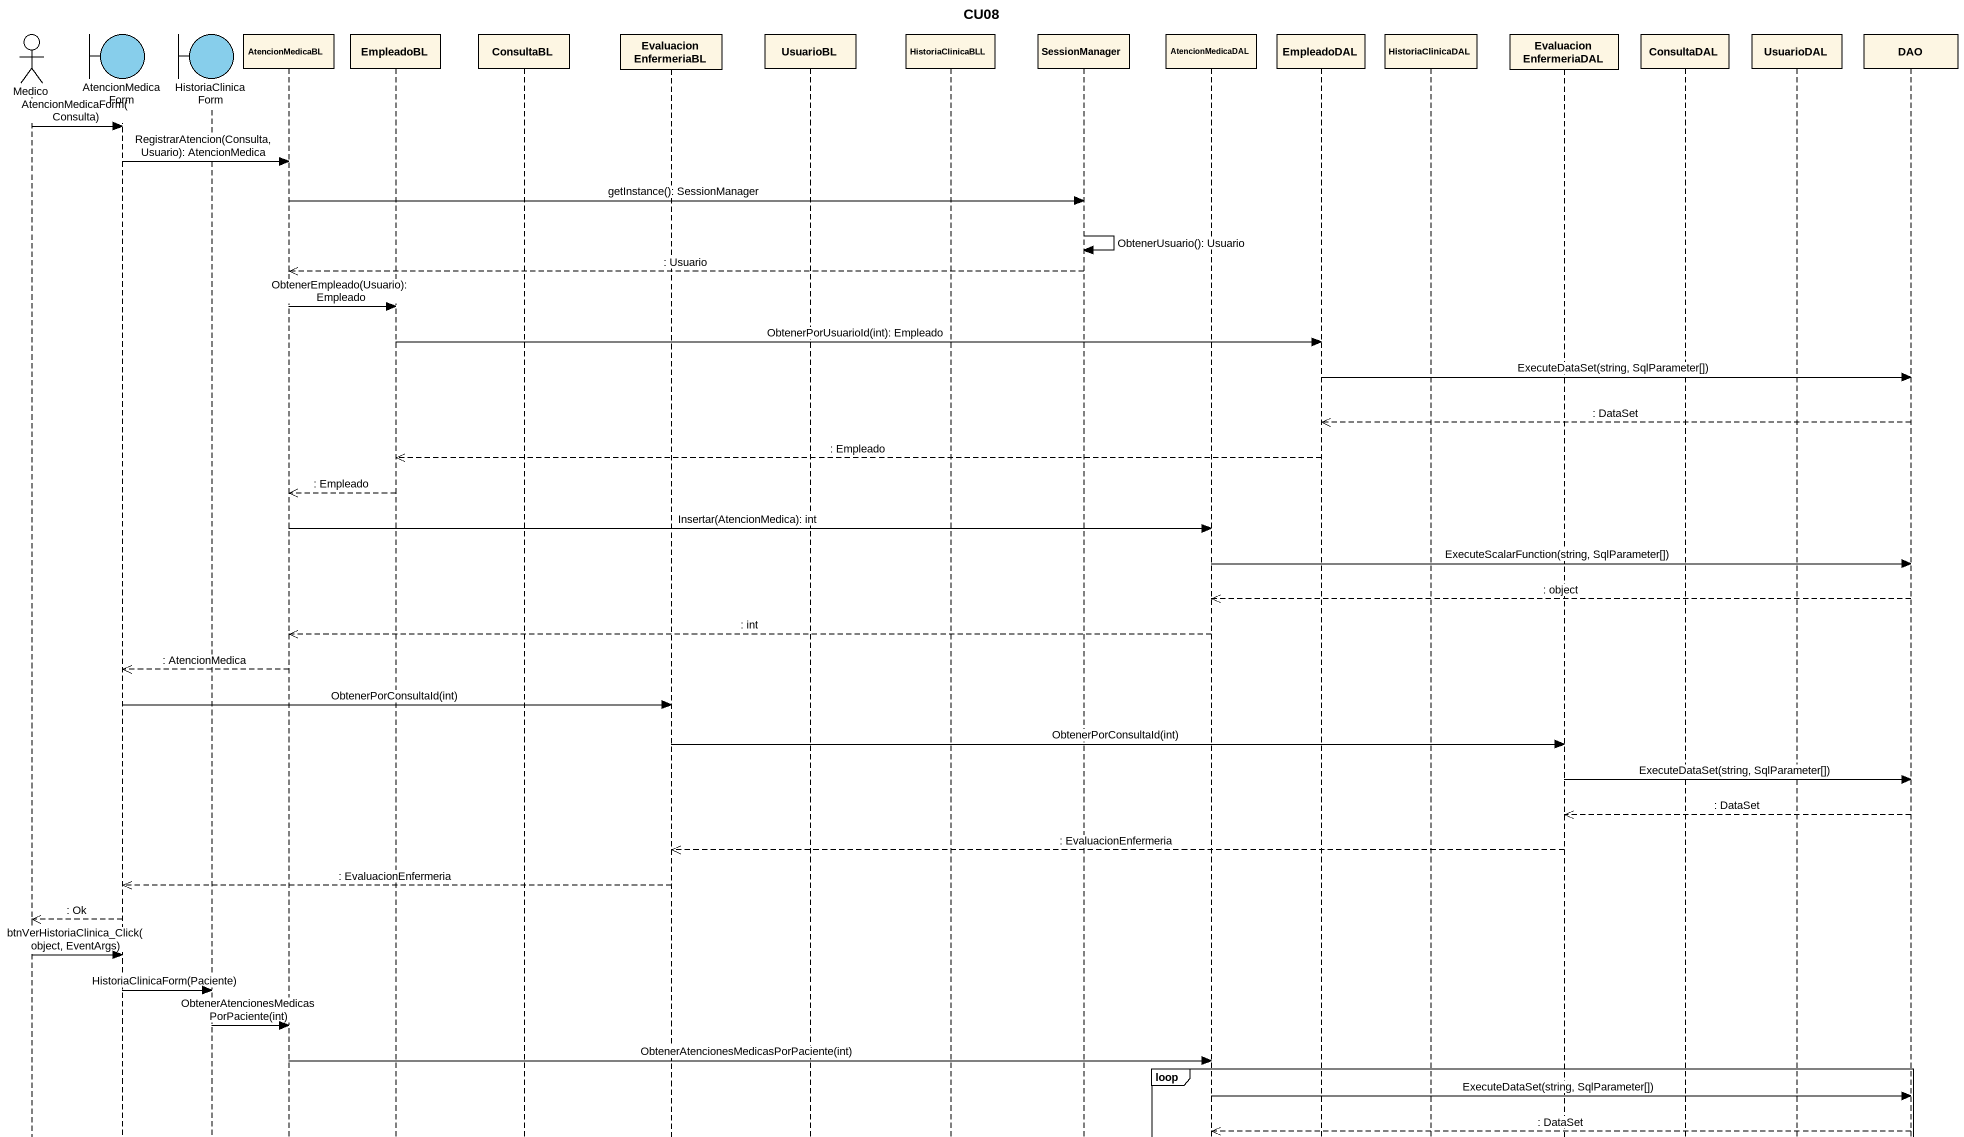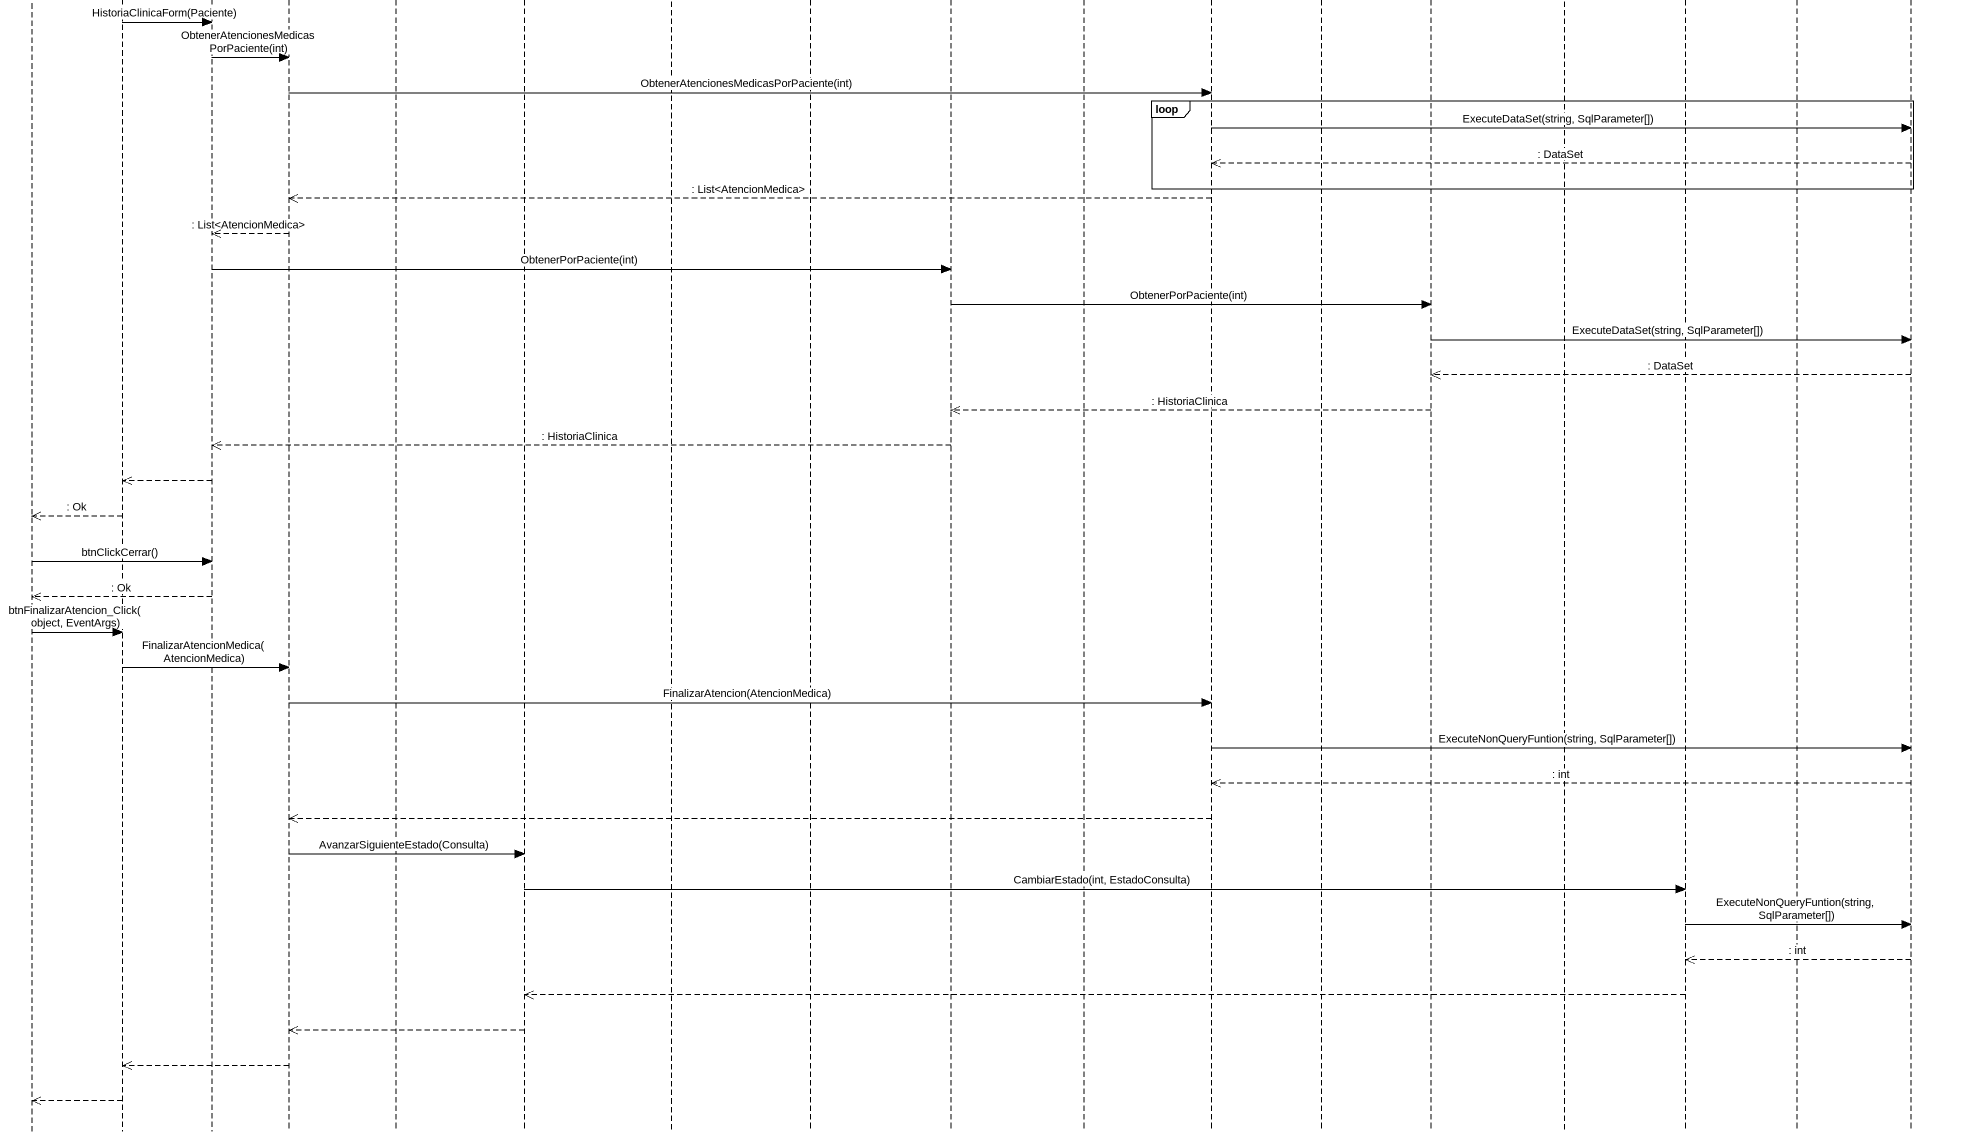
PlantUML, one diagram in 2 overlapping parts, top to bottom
@startuml
title CU08
hide footbox
actor Medico
boundary AtencionMedicaForm #87CEEB
boundary HistoriaClinicaForm #87CEEB
participant AtencionMedicaBL
participant EmpleadoBL
participant ConsultaBL
participant EvaluacionEnfermeriaBL
participant UsuarioBL
participant HistoriaClinicaBLL
participant SessionManager
participant AtencionMedicaDAL
participant EmpleadoDAL
participant HistoriaClinicaDAL
participant EvaluacionEnfermeriaDAL
participant ConsultaDAL
participant UsuarioDAL
participant DAO

Medico -> AtencionMedicaForm : AtencionMedicaForm(Consulta)
AtencionMedicaForm -> AtencionMedicaBL : RegistrarAtencion(Consulta, Usuario): AtencionMedica
AtencionMedicaBL -> SessionManager : getInstance(): SessionManager
SessionManager -> SessionManager : ObtenerUsuario(): Usuario
SessionManager -->> AtencionMedicaBL : : Usuario
AtencionMedicaBL -> EmpleadoBL : ObtenerEmpleado(Usuario): Empleado
EmpleadoBL -> EmpleadoDAL : ObtenerPorUsuarioId(int): Empleado
EmpleadoDAL -> DAO : ExecuteDataSet(string, SqlParameter[])
DAO -->> EmpleadoDAL : : DataSet
EmpleadoDAL -->> EmpleadoBL : : Empleado
EmpleadoBL -->> AtencionMedicaBL : : Empleado
AtencionMedicaBL -> AtencionMedicaDAL : Insertar(AtencionMedica): int
AtencionMedicaDAL -> DAO : ExecuteScalarFunction(string, SqlParameter[])
DAO -->> AtencionMedicaDAL : : object
AtencionMedicaDAL -->> AtencionMedicaBL : : int
AtencionMedicaBL -->> AtencionMedicaForm : : AtencionMedica
AtencionMedicaForm -> EvaluacionEnfermeriaBL : ObtenerPorConsultaId(int)
EvaluacionEnfermeriaBL -> EvaluacionEnfermeriaDAL : ObtenerPorConsultaId(int)
EvaluacionEnfermeriaDAL -> DAO : ExecuteDataSet(string, SqlParameter[])
DAO -->> EvaluacionEnfermeriaDAL : : DataSet
EvaluacionEnfermeriaDAL -->> EvaluacionEnfermeriaBL : : EvaluacionEnfermeria
EvaluacionEnfermeriaBL -->> AtencionMedicaForm : : EvaluacionEnfermeria
AtencionMedicaForm -->> Medico : : Ok
Medico -> AtencionMedicaForm : btnVerHistoriaClinica_Click(object, EventArgs)
AtencionMedicaForm -> HistoriaClinicaForm : HistoriaClinicaForm(Paciente)
HistoriaClinicaForm -> AtencionMedicaBL : ObtenerAtencionesMedicasPorPaciente(int)
AtencionMedicaBL -> AtencionMedicaDAL : ObtenerAtencionesMedicasPorPaciente(int)
loop
  AtencionMedicaDAL -> DAO : ExecuteDataSet(string, SqlParameter[])
  DAO -->> AtencionMedicaDAL : : DataSet
end
AtencionMedicaDAL -->> AtencionMedicaBL : : List<AtencionMedica>
AtencionMedicaBL -->> HistoriaClinicaForm : : List<AtencionMedica>
HistoriaClinicaForm -> HistoriaClinicaBLL : ObtenerPorPaciente(int)
HistoriaClinicaBLL -> HistoriaClinicaDAL : ObtenerPorPaciente(int)
HistoriaClinicaDAL -> DAO : ExecuteDataSet(string, SqlParameter[])
DAO -->> HistoriaClinicaDAL : : DataSet
HistoriaClinicaDAL -->> HistoriaClinicaBLL : : HistoriaClinica
HistoriaClinicaBLL -->> HistoriaClinicaForm : : HistoriaClinica
HistoriaClinicaForm -->> AtencionMedicaForm
AtencionMedicaForm -->> Medico : : Ok
Medico -> HistoriaClinicaForm : btnClickCerrar()
HistoriaClinicaForm -->> Medico : : Ok
Medico -> AtencionMedicaForm : btnFinalizarAtencion_Click(object, EventArgs)
AtencionMedicaForm -> AtencionMedicaBL : FinalizarAtencionMedica(AtencionMedica)
AtencionMedicaBL -> AtencionMedicaDAL : FinalizarAtencion(AtencionMedica)
AtencionMedicaDAL -> DAO : ExecuteNonQueryFuntion(string, SqlParameter[])
DAO -->> AtencionMedicaDAL : : int
AtencionMedicaDAL -->> AtencionMedicaBL
AtencionMedicaBL -> ConsultaBL : AvanzarSiguienteEstado(Consulta)
ConsultaBL -> ConsultaDAL : CambiarEstado(int, EstadoConsulta)
ConsultaDAL -> DAO : ExecuteNonQueryFuntion(string, SqlParameter[])
DAO -->> ConsultaDAL : : int
ConsultaDAL -->> ConsultaBL
ConsultaBL -->> AtencionMedicaBL
AtencionMedicaBL -->> AtencionMedicaForm
AtencionMedicaForm -->> Medico
@enduml
